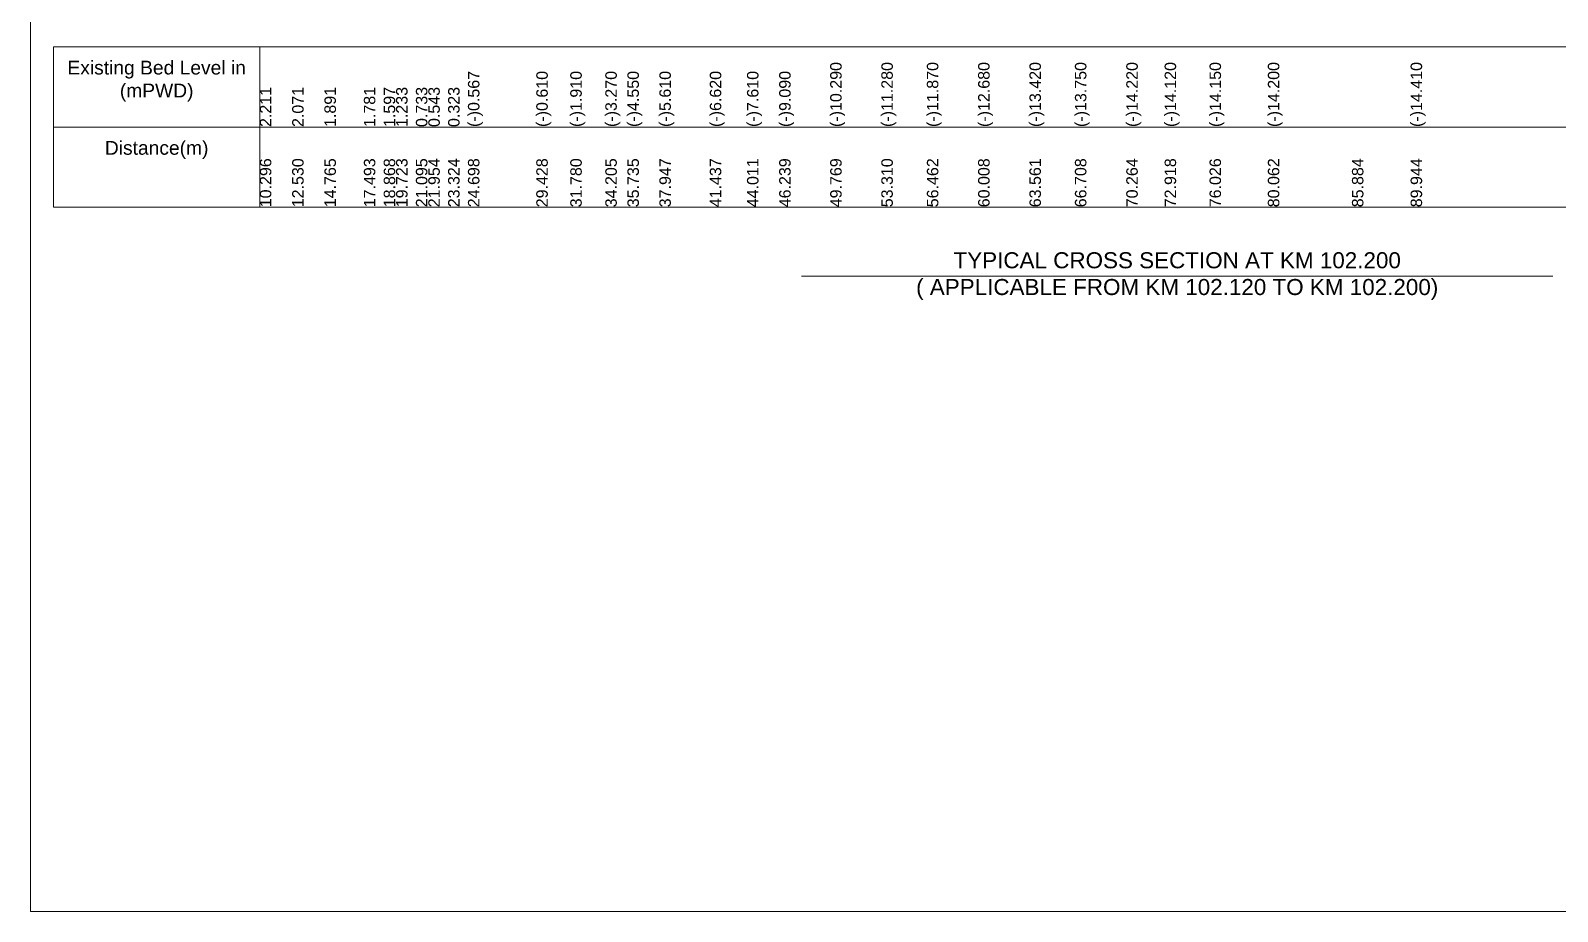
# Model space of a CAD drawing. Header units: inches. Extents: x 89000 to 380017, y -7071 to 0.
# Drawn here: x 310000 to 316658, y -7071 to -3229 of the extents above; entities that cross this region are included whole.
import ezdxf

# ---------------------------------------------------------------- set-up
doc = ezdxf.new("R2010")
doc.units = ezdxf.units.IN
doc.header["$LTSCALE"] = 7
doc.header["$MEASUREMENT"] = 0
for name, color, linetype, lineweight in [('Cross section Data Border', 7, 'Continuous', 9), ('Cross Section Labels', 7, 'Continuous', 9), ('Long Section Labels', 7, 'Continuous', 9)]:
    doc.layers.add(name, color=color, linetype=linetype, lineweight=lineweight)
doc.styles.get("Standard").update_dxf_attribs({"font": 'arial.ttf'})

msp = doc.modelspace()

# ---------------------------------------------------------------- linework, layer by layer
at = {"layer": 'Cross section Data Border'}
msp.add_lwpolyline([(310100, -3300), (316905.42684, -3300), (316905.42684, -4000), (310100, -4000)], close=True, dxfattribs=at)
for points in [[(311000, -3300), (311000, -4000)], [(310100, -3650), (316905.42684, -3650)]]:
    msp.add_lwpolyline(points, dxfattribs=at)
at = {"layer": 'Cross Section Labels'}
msp.add_lwpolyline([(310000, 0), (320000, 0), (320000, -7071), (310000, -7071)], close=True, dxfattribs=at)
msp.add_lwpolyline([(313362, -4300), (315000, -4300), (316638, -4300)], dxfattribs=at)

# ---------------------------------------------------------------- texts
at = {"layer": 'Cross section Data Border', "char_height": 60, "width": 800, "attachment_point": 5}
for s, insert in [('Existing Bed Level in (mPWD)', (310550, -3450)), ('Distance(m)', (310550, -3750))]:
    msp.add_mtext(s, dxfattribs=dict(at, insert=insert))
at = {"layer": 'Cross Section Labels', "insert": (315000, -4300), "char_height": 70, "attachment_point": 5}
msp.add_mtext('TYPICAL CROSS SECTION AT KM 102.200^J( APPLICABLE FROM KM 102.120 TO KM 102.200)', dxfattribs=at)
at = {"layer": 'Long Section Labels', "char_height": 50, "attachment_point": 1, "rotation": 90}
for s, insert in [('(-)10.290', (313486.85182, -3650)), ('(-)11.280', (313709.93124, -3650)), ('(-)11.870', (313908.50504, -3650)), ('(-)12.680', (314131.90026, -3650)), ('(-)13.420', (314355.71794, -3650)), ('(-)13.750', (314553.99948, -3650)), ('(-)14.220', (314777.99399, -3650)), ('(-)14.220', (314777.99399, -3650)), ('(-)14.120', (314945.1943, -3650)), ('(-)14.150', (315141.03291, -3650)), ('(-)14.200', (315395.31126, -3650)), ('(-)14.410', (316017.87422, -3650)), ('(-)0.567', (311907.36052, -3650)), ('(-)0.610', (312205.33161, -3650)), ('(-)1.910', (312353.54662, -3650)), ('(-)3.270', (312506.30685, -3650)), ('(-)4.550', (312602.68892, -3650)), ('(-)5.610', (312742.05721, -3650)), ('(-)6.620', (312961.88732, -3650)), ('(-)7.610', (313124.09112, -3650)), ('(-)9.090', (313264.40156, -3650)), ('2.211', (311000, -3650)), ('2.071', (311140.76304, -3650)), ('1.891', (311281.55915, -3650)), ('1.781', (311453.42521, -3650)), ('1.597', (311540.05692, -3650)), ('1.233', (311593.92953, -3650)), ('0.733', (311680.36176, -3650)), ('0.543', (311734.5087, -3650)), ('0.323', (311820.77518, -3650)), ('10.296', (311000, -4000)), ('12.530', (311140.76304, -4000)), ('14.765', (311281.55915, -4000)), ('17.493', (311453.42521, -4000)), ('18.868', (311540.05692, -4000)), ('19.723', (311593.92953, -4000)), ('21.095', (311680.36176, -4000)), ('21.954', (311734.5087, -4000)), ('23.324', (311820.77518, -4000)), ('23.324', (311820.77518, -4000)), ('24.698', (311907.36052, -4000)), ('29.428', (312205.33161, -4000)), ('31.780', (312353.54662, -4000)), ('34.205', (312506.30685, -4000)), ('35.735', (312602.68892, -4000)), ('37.947', (312742.05721, -4000)), ('41.437', (312961.88732, -4000)), ('44.011', (313124.09112, -4000)), ('46.239', (313264.40156, -4000)), ('49.769', (313486.85182, -4000)), ('53.310', (313709.93124, -4000)), ('56.462', (313908.50504, -4000)), ('60.008', (314131.90026, -4000)), ('63.561', (314355.71794, -4000)), ('66.708', (314553.99948, -4000)), ('70.264', (314777.99399, -4000)), ('72.918', (314945.1943, -4000)), ('76.026', (315141.03291, -4000)), ('80.062', (315395.31126, -4000)), ('85.884', (315762.04476, -4000)), ('89.944', (316017.87422, -4000))]:
    msp.add_mtext(s, dxfattribs=dict(at, insert=insert))

doc.saveas('drawing.dxf')
